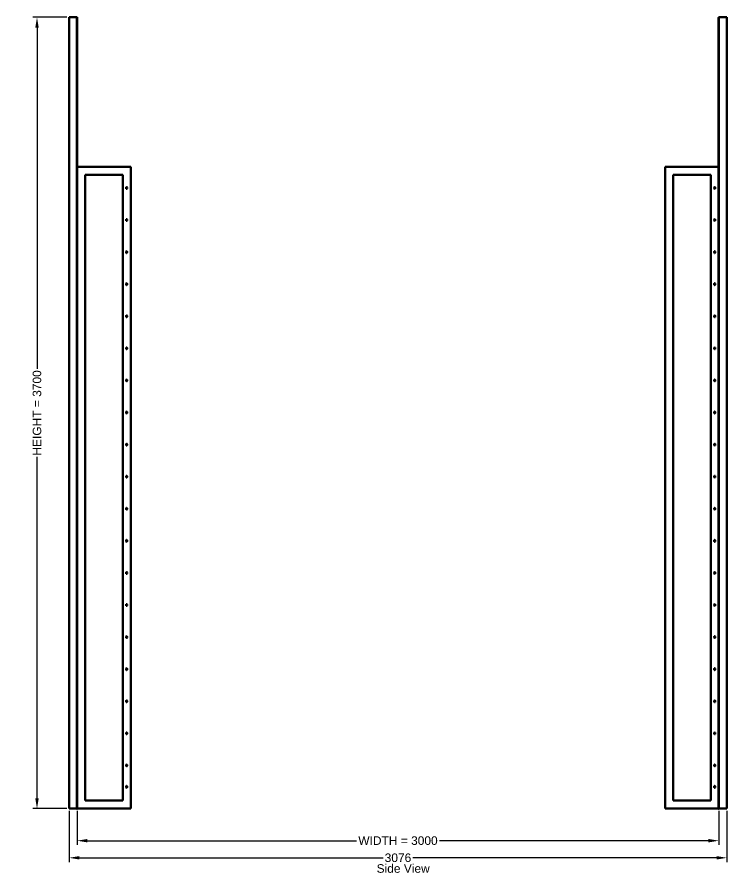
# Model space of a CAD drawing. Header units: millimetres. Extents: x 1091 to 14628, y 360 to 10440.
# Drawn here: x 1091 to 4410, y 6223 to 10225 of the extents above; entities that cross this region are included whole.
import ezdxf

# ---------------------------------------------------------------- set-up
doc = ezdxf.new("R2010")
doc.units = ezdxf.units.MM
doc.linetypes.add('Hidden', pattern=[15, 5, -3, 5, -2])
for name, color, linetype, lineweight in [('Default', 7, 'Continuous', 50), ('HiddenEdges', 2, 'Hidden', 15), ('Silhouettes', 7, 'Continuous', 50)]:
    doc.layers.add(name, color=color, linetype=linetype, lineweight=lineweight)
doc.layers.add('Dimension', color=7, linetype='Continuous', lineweight=50, true_color=0x6495ed)
doc.styles.add('Default', font='arial.ttf')
doc.dimstyles.get("Standard").update_dxf_attribs({"dimtxt": 0.18, "dimasz": 0.18, "dimexe": 0.18, "dimexo": 0.0625, "dimgap": 0.09, "dimtad": 0, "dimtih": 1, "dimtoh": 1, "dimdec": 4, "dimzin": 0, "dimdsep": 46, "dimtxsty": 'Standard', "dimcen": 0.09, "dimadec": 0, "dimazin": 0, "dimtfac": 1, "dimtdec": 4, "dimtofl": 0, "dimtmove": 0, "dimatfit": 3, "dimfxl": 1, "dimtolj": 1, "dimtzin": 0, "dimarcsym": 0})

# ---------------------------------------------------------------- blocks, each defined once
blk = doc.blocks.new('Left')
at = {"layer": 'HiddenEdges'}
for points in [[(-1536.8, -1848.2, 0), (-1536.8, 1849.4, 0)], [(-1500, 1849.4, 0), (-1536.8, 1849.4, 0)], [(1536.8, 1849.4, 0), (1500, 1849.4, 0)], [(1536.8, -1848.2, 0), (1536.8, 1849.4, 0)], [(-1536.8, 1835.6, 0), (-1538, 1835.6, 0)], [(1538, 1835.6, 0), (1536.8, 1835.6, 0)], [(-1498.8, -1848.2, 0), (-1498.8, 1149.4, 0)], [(-1251.2, 1149.4, 0), (-1498.8, 1149.4, 0)], [(-1251.2, -349.4, 0), (-1251.2, 1149.4, 0)], [(-1251.2, -1848.2, 0), (-1251.2, 1149.4, 0)], [(-1250, -1849.4, 0), (-1250, 1150.6, 0)], [(1251.2, -1848.2, 0), (1251.2, 1149.4, 0)], [(1498.8, 1149.4, 0), (1251.2, 1149.4, 0)], [(-1251.2, -1848.2, 0), (-1251.2, -349.4, 0)], [(-1536.8, -1834.4, 0), (-1538, -1834.4, 0)], [(1538, -1834.4, 0), (1536.8, -1834.4, 0)], [(-1500, -1848.2, 0), (-1536.8, -1848.2, 0)], [(-1251.2, -1848.2, 0), (-1498.8, -1848.2, 0)], [(1498.8, -1848.2, 0), (1251.2, -1848.2, 0)], [(1536.8, -1848.2, 0), (1500, -1848.2, 0)]]:
    blk.add_polyline3d(points, dxfattribs=at)
at = {"layer": 'Silhouettes'}
for points in [[(-1271, 1054.4), (-1270.7, 1055.4)], [(-1271, 1049.4), (-1270.7, 1048.4)], [(-1270.7, 1048.4), (-1270, 1047.7)], [(-1269, 1047.4), (-1268, 1047.7)], [(-1268, 1056.1), (-1267.3, 1055.4)], [(-1267.3, 1055.4), (-1267, 1054.4)], [(-1267.3, 1048.4), (-1267, 1049.4)], [(1479, 1054.4), (1479.3, 1055.4)], [(1479, 1049.4), (1479, 1054.4)], [(1479, 1049.4), (1479.3, 1048.4)], [(1479.3, 1048.4), (1480, 1047.7)], [(1480, 1047.7), (1481, 1047.4)], [(1481, 1047.4), (1482, 1047.7)], [(1482, 1056.1), (1482.7, 1055.4)], [(1482, 1047.7), (1482.7, 1048.4)], [(1482.7, 1055.4), (1483, 1054.4)], [(1482.7, 1048.4), (1483, 1049.4)], [(1483, 1049.4), (1483, 1054.4)], [(-1271, 899.4), (-1270.7, 898.4)], [(-1270.7, 898.4), (-1270, 897.7)], [(-1269, 897.4), (-1268, 897.7)], [(-1268, 906.1), (-1267.3, 905.4)], [(-1267.3, 905.4), (-1267, 904.4)], [(1479, 904.4), (1479.3, 905.4)], [(1479, 899.4), (1479, 904.4)], [(1479, 899.4), (1479.3, 898.4)], [(1479.3, 898.4), (1480, 897.7)], [(1480, 897.7), (1481, 897.4)], [(1481, 897.4), (1482, 897.7)], [(1482, 906.1), (1482.7, 905.4)], [(1482, 897.7), (1482.7, 898.4)], [(1482.7, 905.4), (1483, 904.4)], [(1483, 899.4), (1483, 904.4)], [(-1271, 749.4), (-1270.7, 748.4)], [(-1270.7, 748.4), (-1270, 747.7)], [(-1269, 747.4), (-1268, 747.7)], [(-1268, 756.1), (-1267.3, 755.4)], [(-1267.3, 755.4), (-1267, 754.4)], [(1479, 754.4), (1479.3, 755.4)], [(1479, 749.4), (1479, 754.4)], [(1479, 749.4), (1479.3, 748.4)], [(1479.3, 748.4), (1480, 747.7)], [(1480, 747.7), (1481, 747.4)], [(1481, 747.4), (1482, 747.7)], [(1482, 756.1), (1482.7, 755.4)], [(1482, 747.7), (1482.7, 748.4)], [(1482.7, 755.4), (1483, 754.4)], [(1483, 749.4), (1483, 754.4)], [(-1270.7, 605.4), (-1270, 606.1)], [(-1270, 606.1), (-1269, 606.4)], [(-1269, 606.4), (-1268, 606.1)], [(-1267.3, 605.4), (-1267, 604.4)], [(1479, 604.4), (1479.3, 605.4)], [(1479, 599.4), (1479, 604.4)], [(1480, 606.1), (1481, 606.4)], [(1481, 606.4), (1482, 606.1)], [(1482.7, 605.4), (1483, 604.4)], [(1483, 599.4), (1483, 604.4)], [(-1271, 599.4), (-1270.7, 598.4)], [(-1270.7, 598.4), (-1270, 597.7)], [(-1269, 597.4), (-1268, 597.7)], [(1479, 599.4), (1479.3, 598.4)], [(1479.3, 598.4), (1480, 597.7)], [(1480, 597.7), (1481, 597.4)], [(1481, 597.4), (1482, 597.7)], [(1482, 597.7), (1482.7, 598.4)], [(-1271, 454.4), (-1270.7, 455.4)], [(-1271, 449.4), (-1270.7, 448.4)], [(-1270.7, 455.4), (-1270, 456.1)], [(-1270.7, 448.4), (-1270, 447.7)], [(-1270, 456.1), (-1269, 456.4)], [(-1269, 456.4), (-1268, 456.1)], [(-1269, 447.4), (-1268, 447.7)], [(-1268, 456.1), (-1267.3, 455.4)], [(-1268, 447.7), (-1267.3, 448.4)], [(-1267.3, 455.4), (-1267, 454.4)], [(-1267.3, 448.4), (-1267, 449.4)], [(1479, 454.4), (1479.3, 455.4)], [(1479, 449.4), (1479, 454.4)], [(1479, 449.4), (1479.3, 448.4)], [(1479.3, 455.4), (1480, 456.1)], [(1480, 456.1), (1481, 456.4)], [(1480, 447.7), (1481, 447.4)], [(1481, 456.4), (1482, 456.1)], [(1481, 447.4), (1482, 447.7)], [(1482.7, 455.4), (1483, 454.4)], [(1482.7, 448.4), (1483, 449.4)], [(1483, 449.4), (1483, 454.4)], [(-1271, 299.4), (-1270.7, 298.4)], [(-1269, 297.4), (-1268, 297.7)], [(-1268, 306.1), (-1267.3, 305.4)], [(-1268, 297.7), (-1267.3, 298.4)], [(-1267.3, 305.4), (-1267, 304.4)], [(1479, 304.4), (1479.3, 305.4)], [(1479, 299.4), (1479, 304.4)], [(1479, 299.4), (1479.3, 298.4)], [(1480, 297.7), (1481, 297.4)], [(1481, 297.4), (1482, 297.7)], [(1482, 306.1), (1482.7, 305.4)], [(1482, 297.7), (1482.7, 298.4)], [(1482.7, 305.4), (1483, 304.4)], [(1483, 299.4), (1483, 304.4)], [(-1271, 149.4), (-1270.7, 148.4)], [(-1270.7, 155.4), (-1270, 156.1)], [(-1270.7, 148.4), (-1270, 147.7)], [(-1269, 156.4), (-1268, 156.1)], [(-1268, 156.1), (-1267.3, 155.4)], [(-1268, 147.7), (-1267.3, 148.4)], [(-1267.3, 155.4), (-1267, 154.4)], [(1479, 154.4), (1479.3, 155.4)], [(1479, 149.4), (1479, 154.4)], [(1479, 149.4), (1479.3, 148.4)], [(1479.3, 155.4), (1480, 156.1)], [(1480, 156.1), (1481, 156.4)], [(1480, 147.7), (1481, 147.4)], [(1482, 156.1), (1482.7, 155.4)], [(1482.7, 155.4), (1483, 154.4)], [(1483, 149.4), (1483, 154.4)], [(-1271, 4.4), (-1270.7, 5.4)], [(-1270.7, 5.4), (-1270, 6.1)], [(-1269, 6.4), (-1268, 6.1)], [(-1267.3, 5.4), (-1267, 4.4)], [(1479, 4.4), (1479.3, 5.4)], [(1479, -0.6), (1479, 4.4)], [(1479.3, 5.4), (1480, 6.1)], [(1480, 6.1), (1481, 6.4)], [(1482, 6.1), (1482.7, 5.4)], [(1482.7, 5.4), (1483, 4.4)], [(1483, -0.6), (1483, 4.4)], [(-1271, -0.6), (-1270.7, -1.6)], [(-1270.7, -1.6), (-1270, -2.3)], [(-1269, -2.6), (-1268, -2.3)], [(-1268, -2.3), (-1267.3, -1.6)], [(1479, -0.6), (1479.3, -1.6)], [(1481, -2.6), (1482, -2.3)], [(-1271, -150.6), (-1270.7, -151.6)], [(-1270.7, -144.6), (-1270, -143.9)], [(-1270.7, -151.6), (-1270, -152.3)], [(-1270, -143.9), (-1269, -143.6)], [(-1269, -152.6), (-1268, -152.3)], [(-1268, -143.9), (-1267.3, -144.6)], [(-1268, -152.3), (-1267.3, -151.6)], [(-1267.3, -144.6), (-1267, -145.6)], [(1479, -145.6), (1479.3, -144.6)], [(1479, -150.6), (1479, -145.6)], [(1479, -150.6), (1479.3, -151.6)], [(1479.3, -144.6), (1480, -143.9)], [(1481, -143.6), (1482, -143.9)], [(1481, -152.6), (1482, -152.3)], [(1482.7, -144.6), (1483, -145.6)], [(1483, -150.6), (1483, -145.6)], [(-1271, -300.6), (-1270.7, -301.6)], [(-1270.7, -294.6), (-1270, -293.9)], [(-1270.7, -301.6), (-1270, -302.3)], [(-1270, -293.9), (-1269, -293.6)], [(-1269, -302.6), (-1268, -302.3)], [(-1268, -293.9), (-1267.3, -294.6)], [(-1268, -302.3), (-1267.3, -301.6)], [(-1267.3, -294.6), (-1267, -295.6)], [(1479, -295.6), (1479.3, -294.6)], [(1479, -300.6), (1479, -295.6)], [(1479, -300.6), (1479.3, -301.6)], [(1479.3, -294.6), (1480, -293.9)], [(1481, -293.6), (1482, -293.9)], [(1481, -302.6), (1482, -302.3)], [(1482.7, -294.6), (1483, -295.6)], [(1483, -300.6), (1483, -295.6)], [(-1271, -450.6), (-1270.7, -451.6)], [(-1270.7, -444.6), (-1270, -443.9)], [(-1270, -443.9), (-1269, -443.6)], [(-1270, -452.3), (-1269, -452.6)], [(-1269, -452.6), (-1268, -452.3)], [(-1268, -443.9), (-1267.3, -444.6)], [(-1268, -452.3), (-1267.3, -451.6)], [(-1267.3, -444.6), (-1267, -445.6)], [(1479, -445.6), (1479.3, -444.6)], [(1479, -450.6), (1479, -445.6)], [(1479, -450.6), (1479.3, -451.6)], [(1479.3, -444.6), (1480, -443.9)], [(1479.3, -451.6), (1480, -452.3)], [(1480, -452.3), (1481, -452.6)], [(1481, -443.6), (1482, -443.9)], [(1481, -452.6), (1482, -452.3)], [(1482, -452.3), (1482.7, -451.6)], [(1482.7, -444.6), (1483, -445.6)], [(1483, -450.6), (1483, -445.6)], [(-1270.7, -594.6), (-1270, -593.9)], [(-1270, -593.9), (-1269, -593.6)], [(-1268, -593.9), (-1267.3, -594.6)], [(-1267.3, -594.6), (-1267, -595.6)], [(1479, -595.6), (1479.3, -594.6)], [(1479, -600.6), (1479, -595.6)], [(1479.3, -594.6), (1480, -593.9)], [(1481, -593.6), (1482, -593.9)], [(1482.7, -594.6), (1483, -595.6)], [(1483, -600.6), (1483, -595.6)], [(-1271, -600.6), (-1270.7, -601.6)], [(-1270, -602.3), (-1269, -602.6)], [(-1269, -602.6), (-1268, -602.3)], [(-1268, -602.3), (-1267.3, -601.6)], [(1479, -600.6), (1479.3, -601.6)], [(1479.3, -601.6), (1480, -602.3)], [(1480, -602.3), (1481, -602.6)], [(1481, -602.6), (1482, -602.3)], [(1482, -602.3), (1482.7, -601.6)], [(-1271, -750.6), (-1270.7, -751.6)], [(-1270.7, -744.6), (-1270, -743.9)], [(-1270.7, -751.6), (-1270, -752.3)], [(-1270, -743.9), (-1269, -743.6)], [(-1270, -752.3), (-1269, -752.6)], [(-1269, -752.6), (-1268, -752.3)], [(-1268, -743.9), (-1267.3, -744.6)], [(-1268, -752.3), (-1267.3, -751.6)], [(1479, -750.6), (1479, -745.6)], [(1479, -750.6), (1479.3, -751.6)], [(1479.3, -744.6), (1480, -743.9)], [(1480, -752.3), (1481, -752.6)], [(1481, -743.6), (1482, -743.9)], [(1481, -752.6), (1482, -752.3)], [(1482.7, -744.6), (1483, -745.6)], [(1483, -750.6), (1483, -745.6)], [(-1270.7, -894.6), (-1270, -893.9)], [(-1270.7, -901.6), (-1270, -902.3)], [(-1270, -902.3), (-1269, -902.6)], [(-1269, -893.6), (-1268, -893.9)], [(-1268, -893.9), (-1267.3, -894.6)], [(-1268, -902.3), (-1267.3, -901.6)], [(-1267.3, -894.6), (-1267, -895.6)], [(1479, -895.6), (1479.3, -894.6)], [(1479, -900.6), (1479, -895.6)], [(1479, -900.6), (1479.3, -901.6)], [(1480, -902.3), (1481, -902.6)], [(1482.7, -894.6), (1483, -895.6)], [(1483, -900.6), (1483, -895.6)], [(-1270.7, -1044.6), (-1270, -1043.9)], [(-1270.7, -1051.6), (-1270, -1052.3)], [(-1269, -1043.6), (-1268, -1043.9)], [(-1269, -1052.6), (-1268, -1052.3)], [(-1268, -1043.9), (-1267.3, -1044.6)], [(-1268, -1052.3), (-1267.3, -1051.6)], [(-1267.3, -1044.6), (-1267, -1045.6)], [(1479, -1045.6), (1479.3, -1044.6)], [(1479, -1050.6), (1479, -1045.6)], [(1479, -1050.6), (1479.3, -1051.6)], [(1479.3, -1044.6), (1480, -1043.9)], [(1481, -1052.6), (1482, -1052.3)], [(1482.7, -1044.6), (1483, -1045.6)], [(1483, -1050.6), (1483, -1045.6)], [(-1270, -1193.9), (-1269, -1193.6)], [(-1268, -1193.9), (-1267.3, -1194.6)], [(-1267.3, -1194.6), (-1267, -1195.6)], [(1479, -1195.6), (1479.3, -1194.6)], [(1479, -1200.6), (1479, -1195.6)], [(1479.3, -1194.6), (1480, -1193.9)], [(1481, -1193.6), (1482, -1193.9)], [(1482.7, -1194.6), (1483, -1195.6)], [(1483, -1200.6), (1483, -1195.6)], [(-1271, -1200.6), (-1270.7, -1201.6)], [(-1270.7, -1201.6), (-1270, -1202.3)], [(-1269, -1202.6), (-1268, -1202.3)], [(1479, -1200.6), (1479.3, -1201.6)], [(1481, -1202.6), (1482, -1202.3)], [(1482, -1202.3), (1482.7, -1201.6)], [(-1271, -1350.6), (-1270.7, -1351.6)], [(-1270.7, -1344.6), (-1270, -1343.9)], [(-1270.7, -1351.6), (-1270, -1352.3)], [(-1269, -1343.6), (-1268, -1343.9)], [(-1269, -1352.6), (-1268, -1352.3)], [(-1268, -1343.9), (-1267.3, -1344.6)], [(-1268, -1352.3), (-1267.3, -1351.6)], [(1479, -1350.6), (1479, -1345.6)], [(1479, -1350.6), (1479.3, -1351.6)], [(1479.3, -1344.6), (1480, -1343.9)], [(1481, -1352.6), (1482, -1352.3)], [(1482.7, -1344.6), (1483, -1345.6)], [(1483, -1350.6), (1483, -1345.6)], [(-1271, -1500.6), (-1270.7, -1501.6)], [(-1270.7, -1494.6), (-1270, -1493.9)], [(-1270.7, -1501.6), (-1270, -1502.3)], [(-1270, -1502.3), (-1269, -1502.6)], [(-1269, -1493.6), (-1268, -1493.9)], [(-1268, -1493.9), (-1267.3, -1494.6)], [(-1268, -1502.3), (-1267.3, -1501.6)], [(-1267.3, -1494.6), (-1267, -1495.6)], [(1479, -1495.6), (1479.3, -1494.6)], [(1479, -1500.6), (1479, -1495.6)], [(1479, -1500.6), (1479.3, -1501.6)], [(1479.3, -1494.6), (1480, -1493.9)], [(1480, -1502.3), (1481, -1502.6)], [(1482.7, -1494.6), (1483, -1495.6)], [(1483, -1500.6), (1483, -1495.6)], [(-1271, -1650.6), (-1270.7, -1651.6)], [(-1270.7, -1644.6), (-1270, -1643.9)], [(-1270.7, -1651.6), (-1270, -1652.3)], [(-1270, -1643.9), (-1269, -1643.6)], [(-1270, -1652.3), (-1269, -1652.6)], [(-1269, -1643.6), (-1268, -1643.9)], [(-1269, -1652.6), (-1268, -1652.3)], [(-1268, -1643.9), (-1267.3, -1644.6)], [(-1268, -1652.3), (-1267.3, -1651.6)], [(1479, -1650.6), (1479, -1645.6)], [(1479, -1650.6), (1479.3, -1651.6)], [(1481, -1652.6), (1482, -1652.3)], [(1482.7, -1644.6), (1483, -1645.6)], [(1483, -1650.6), (1483, -1645.6)], [(-1271, -1750.6), (-1270.7, -1751.6)], [(-1270.7, -1744.6), (-1270, -1743.9)], [(-1270.7, -1751.6), (-1270, -1752.3)], [(-1270, -1743.9), (-1269, -1743.6)], [(-1270, -1752.3), (-1269, -1752.6)], [(-1269, -1743.6), (-1268, -1743.9)], [(-1269, -1752.6), (-1268, -1752.3)], [(-1268, -1743.9), (-1267.3, -1744.6)], [(-1268, -1752.3), (-1267.3, -1751.6)], [(-1267.3, -1744.6), (-1267, -1745.6)], [(1479, -1745.6), (1479.3, -1744.6)], [(1479, -1750.6), (1479, -1745.6)], [(1479, -1750.6), (1479.3, -1751.6)], [(1479.3, -1744.6), (1480, -1743.9)], [(1480, -1752.3), (1481, -1752.6)], [(1481, -1743.6), (1482, -1743.9)], [(1481, -1752.6), (1482, -1752.3)], [(1482, -1752.3), (1482.7, -1751.6)], [(1482.7, -1744.6), (1483, -1745.6)], [(1483, -1750.6), (1483, -1745.6)]]:
    blk.add_lwpolyline(points, dxfattribs=at)
for points in [[(-1538, -1849.4, 0), (-1538, 1850.6, 0)], [(-1538, 1850.6, 0), (-1500, 1850.6, 0)], [(-1501.2, 1849.4, 0), (-1500, 1849.4, 0)], [(-1501.2, -1850.6, 0), (-1501.2, 1849.4, 0)], [(-1500, -1619.3, 0), (-1500, 1850.6, 0)], [(1498.8, 1849.4, 0), (1500, 1849.4, 0)], [(1498.8, -1850.6, 0), (1498.8, 1849.4, 0)], [(1500, 1850.6, 0), (1538, 1850.6, 0)], [(1500, -1734.9, 0), (1500, 1850.6, 0)], [(1538, -1849.4, 0), (1538, 1850.6, 0)], [(-1500, 1150.6, 0), (-1250, 1150.6, 0)], [(-1250, -349.4, 0), (-1250, 1150.6, 0)], [(1250, 1150.6, 0), (1500, 1150.6, 0)], [(1250, -1849.4, 0), (1250, 1150.6, 0)], [(-1463.2, 1113.8, 0), (-1286.8, 1113.8, 0)], [(-1463.2, -1812.6, 0), (-1463.2, 1113.8, 0)], [(-1286.8, -349.4, 0), (-1286.8, 1113.8, 0)], [(1286.8, 1113.8, 0), (1463.2, 1113.8, 0)], [(1286.8, -1812.6, 0), (1286.8, 1113.8, 0)], [(1463.2, -349.4, 0), (1463.2, 1113.8, 0)], [(-1271, 1049.4, 0), (-1271, 1054.4, 0)], [(-1270.7, 1055.4, 0), (-1270, 1056.1, 0)], [(-1270, 1056.1, 0), (-1269, 1056.4, 0)], [(-1270, 1047.7, 0), (-1269, 1047.4, 0)], [(-1269, 1056.4, 0), (-1268, 1056.1, 0)], [(-1268, 1047.7, 0), (-1267.3, 1048.4, 0)], [(-1267, 1049.4, 0), (-1267, 1054.4, 0)], [(1479.3, 1055.4, 0), (1480, 1056.1, 0)], [(1480, 1056.1, 0), (1481, 1056.4, 0)], [(1481, 1056.4, 0), (1482, 1056.1, 0)], [(-1271, 904.4, 0), (-1270.7, 905.4, 0)], [(-1271, 899.4, 0), (-1271, 904.4, 0)], [(-1270.7, 905.4, 0), (-1270, 906.1, 0)], [(-1270, 906.1, 0), (-1269, 906.4, 0)], [(-1270, 897.7, 0), (-1269, 897.4, 0)], [(-1269, 906.4, 0), (-1268, 906.1, 0)], [(-1268, 897.7, 0), (-1267.3, 898.4, 0)], [(-1267.3, 898.4, 0), (-1267, 899.4, 0)], [(-1267, 899.4, 0), (-1267, 904.4, 0)], [(1479.3, 905.4, 0), (1480, 906.1, 0)], [(1480, 906.1, 0), (1481, 906.4, 0)], [(1481, 906.4, 0), (1482, 906.1, 0)], [(1482.7, 898.4, 0), (1483, 899.4, 0)], [(-1271, 754.4, 0), (-1270.7, 755.4, 0)], [(-1271, 749.4, 0), (-1271, 754.4, 0)], [(-1270.7, 755.4, 0), (-1270, 756.1, 0)], [(-1270, 756.1, 0), (-1269, 756.4, 0)], [(-1270, 747.7, 0), (-1269, 747.4, 0)], [(-1269, 756.4, 0), (-1268, 756.1, 0)], [(-1268, 747.7, 0), (-1267.3, 748.4, 0)], [(-1267.3, 748.4, 0), (-1267, 749.4, 0)], [(-1267, 749.4, 0), (-1267, 754.4, 0)], [(1479.3, 755.4, 0), (1480, 756.1, 0)], [(1480, 756.1, 0), (1481, 756.4, 0)], [(1481, 756.4, 0), (1482, 756.1, 0)], [(1482.7, 748.4, 0), (1483, 749.4, 0)], [(-1271, 604.4, 0), (-1270.7, 605.4, 0)], [(-1271, 599.4, 0), (-1271, 604.4, 0)], [(-1268, 606.1, 0), (-1267.3, 605.4, 0)], [(-1267, 599.4, 0), (-1267, 604.4, 0)], [(1479.3, 605.4, 0), (1480, 606.1, 0)], [(1482, 606.1, 0), (1482.7, 605.4, 0)], [(-1270, 597.7, 0), (-1269, 597.4, 0)], [(-1268, 597.7, 0), (-1267.3, 598.4, 0)], [(-1267.3, 598.4, 0), (-1267, 599.4, 0)], [(1482.7, 598.4, 0), (1483, 599.4, 0)], [(-1271, 449.4, 0), (-1271, 454.4, 0)], [(-1270, 447.7, 0), (-1269, 447.4, 0)], [(-1267, 449.4, 0), (-1267, 454.4, 0)], [(1479.3, 448.4, 0), (1480, 447.7, 0)], [(1482, 456.1, 0), (1482.7, 455.4, 0)], [(1482, 447.7, 0), (1482.7, 448.4, 0)], [(-1271, 304.4, 0), (-1270.7, 305.4, 0)], [(-1271, 299.4, 0), (-1271, 304.4, 0)], [(-1270.7, 305.4, 0), (-1270, 306.1, 0)], [(-1270.7, 298.4, 0), (-1270, 297.7, 0)], [(-1270, 306.1, 0), (-1269, 306.4, 0)], [(-1270, 297.7, 0), (-1269, 297.4, 0)], [(-1269, 306.4, 0), (-1268, 306.1, 0)], [(-1267.3, 298.4, 0), (-1267, 299.4, 0)], [(-1267, 299.4, 0), (-1267, 304.4, 0)], [(1479.3, 305.4, 0), (1480, 306.1, 0)], [(1479.3, 298.4, 0), (1480, 297.7, 0)], [(1480, 306.1, 0), (1481, 306.4, 0)], [(1481, 306.4, 0), (1482, 306.1, 0)], [(1482.7, 298.4, 0), (1483, 299.4, 0)], [(-1271, 154.4, 0), (-1270.7, 155.4, 0)], [(-1271, 149.4, 0), (-1271, 154.4, 0)], [(-1270, 156.1, 0), (-1269, 156.4, 0)], [(-1270, 147.7, 0), (-1269, 147.4, 0)], [(-1269, 147.4, 0), (-1268, 147.7, 0)], [(-1267.3, 148.4, 0), (-1267, 149.4, 0)], [(-1267, 149.4, 0), (-1267, 154.4, 0)], [(1479.3, 148.4, 0), (1480, 147.7, 0)], [(1481, 156.4, 0), (1482, 156.1, 0)], [(1481, 147.4, 0), (1482, 147.7, 0)], [(1482, 147.7, 0), (1482.7, 148.4, 0)], [(1482.7, 148.4, 0), (1483, 149.4, 0)], [(-1271, -0.6, 0), (-1271, 4.4, 0)], [(-1270, 6.1, 0), (-1269, 6.4, 0)], [(-1268, 6.1, 0), (-1267.3, 5.4, 0)], [(-1267, -0.6, 0), (-1267, 4.4, 0)], [(1481, 6.4, 0), (1482, 6.1, 0)], [(-1270, -2.3, 0), (-1269, -2.6, 0)], [(-1267.3, -1.6, 0), (-1267, -0.6, 0)], [(1479.3, -1.6, 0), (1480, -2.3, 0)], [(1480, -2.3, 0), (1481, -2.6, 0)], [(1482, -2.3, 0), (1482.7, -1.6, 0)], [(1482.7, -1.6, 0), (1483, -0.6, 0)], [(-1271, -145.6, 0), (-1270.7, -144.6, 0)], [(-1271, -150.6, 0), (-1271, -145.6, 0)], [(-1270, -152.3, 0), (-1269, -152.6, 0)], [(-1269, -143.6, 0), (-1268, -143.9, 0)], [(-1267.3, -151.6, 0), (-1267, -150.6, 0)], [(-1267, -150.6, 0), (-1267, -145.6, 0)], [(1479.3, -151.6, 0), (1480, -152.3, 0)], [(1480, -143.9, 0), (1481, -143.6, 0)], [(1480, -152.3, 0), (1481, -152.6, 0)], [(1482, -143.9, 0), (1482.7, -144.6, 0)], [(1482, -152.3, 0), (1482.7, -151.6, 0)], [(1482.7, -151.6, 0), (1483, -150.6, 0)], [(-1271, -295.6, 0), (-1270.7, -294.6, 0)], [(-1271, -300.6, 0), (-1271, -295.6, 0)], [(-1270, -302.3, 0), (-1269, -302.6, 0)], [(-1269, -293.6, 0), (-1268, -293.9, 0)], [(-1267.3, -301.6, 0), (-1267, -300.6, 0)], [(-1267, -300.6, 0), (-1267, -295.6, 0)], [(1479.3, -301.6, 0), (1480, -302.3, 0)], [(1480, -293.9, 0), (1481, -293.6, 0)], [(1480, -302.3, 0), (1481, -302.6, 0)], [(1482, -293.9, 0), (1482.7, -294.6, 0)], [(1482, -302.3, 0), (1482.7, -301.6, 0)], [(1482.7, -301.6, 0), (1483, -300.6, 0)], [(-1286.8, -1812.6, 0), (-1286.8, -349.4, 0)], [(-1250, -1849.4, 0), (-1250, -349.4, 0)], [(1463.2, -1812.6, 0), (1463.2, -349.4, 0)], [(-1271, -445.6, 0), (-1270.7, -444.6, 0)], [(-1271, -450.6, 0), (-1271, -445.6, 0)], [(-1270.7, -451.6, 0), (-1270, -452.3, 0)], [(-1269, -443.6, 0), (-1268, -443.9, 0)], [(-1267.3, -451.6, 0), (-1267, -450.6, 0)], [(-1267, -450.6, 0), (-1267, -445.6, 0)], [(1480, -443.9, 0), (1481, -443.6, 0)], [(1482, -443.9, 0), (1482.7, -444.6, 0)], [(1482.7, -451.6, 0), (1483, -450.6, 0)], [(-1271, -595.6, 0), (-1270.7, -594.6, 0)], [(-1271, -600.6, 0), (-1271, -595.6, 0)], [(-1269, -593.6, 0), (-1268, -593.9, 0)], [(-1267, -600.6, 0), (-1267, -595.6, 0)], [(1480, -593.9, 0), (1481, -593.6, 0)], [(1482, -593.9, 0), (1482.7, -594.6, 0)], [(-1270.7, -601.6, 0), (-1270, -602.3, 0)], [(-1267.3, -601.6, 0), (-1267, -600.6, 0)], [(1482.7, -601.6, 0), (1483, -600.6, 0)], [(-1271, -745.6, 0), (-1270.7, -744.6, 0)], [(-1271, -750.6, 0), (-1271, -745.6, 0)], [(-1269, -743.6, 0), (-1268, -743.9, 0)], [(-1267.3, -744.6, 0), (-1267, -745.6, 0)], [(-1267.3, -751.6, 0), (-1267, -750.6, 0)], [(-1267, -750.6, 0), (-1267, -745.6, 0)], [(1479, -745.6, 0), (1479.3, -744.6, 0)], [(1479.3, -751.6, 0), (1480, -752.3, 0)], [(1480, -743.9, 0), (1481, -743.6, 0)], [(1482, -743.9, 0), (1482.7, -744.6, 0)], [(1482, -752.3, 0), (1482.7, -751.6, 0)], [(1482.7, -751.6, 0), (1483, -750.6, 0)], [(-1271, -895.6, 0), (-1270.7, -894.6, 0)], [(-1271, -900.6, 0), (-1271, -895.6, 0)], [(-1271, -900.6, 0), (-1270.7, -901.6, 0)], [(-1270, -893.9, 0), (-1269, -893.6, 0)], [(-1269, -902.6, 0), (-1268, -902.3, 0)], [(-1267.3, -901.6, 0), (-1267, -900.6, 0)], [(-1267, -900.6, 0), (-1267, -895.6, 0)], [(1479.3, -894.6, 0), (1480, -893.9, 0)], [(1479.3, -901.6, 0), (1480, -902.3, 0)], [(1480, -893.9, 0), (1481, -893.6, 0)], [(1481, -893.6, 0), (1482, -893.9, 0)], [(1481, -902.6, 0), (1482, -902.3, 0)], [(1482, -893.9, 0), (1482.7, -894.6, 0)], [(1482, -902.3, 0), (1482.7, -901.6, 0)], [(1482.7, -901.6, 0), (1483, -900.6, 0)], [(-1271, -1045.6, 0), (-1270.7, -1044.6, 0)], [(-1271, -1050.6, 0), (-1271, -1045.6, 0)], [(-1271, -1050.6, 0), (-1270.7, -1051.6, 0)], [(-1270, -1043.9, 0), (-1269, -1043.6, 0)], [(-1270, -1052.3, 0), (-1269, -1052.6, 0)], [(-1267.3, -1051.6, 0), (-1267, -1050.6, 0)], [(-1267, -1050.6, 0), (-1267, -1045.6, 0)], [(1479.3, -1051.6, 0), (1480, -1052.3, 0)], [(1480, -1043.9, 0), (1481, -1043.6, 0)], [(1480, -1052.3, 0), (1481, -1052.6, 0)], [(1481, -1043.6, 0), (1482, -1043.9, 0)], [(1482, -1043.9, 0), (1482.7, -1044.6, 0)], [(1482, -1052.3, 0), (1482.7, -1051.6, 0)], [(1482.7, -1051.6, 0), (1483, -1050.6, 0)], [(-1271, -1195.6, 0), (-1270.7, -1194.6, 0)], [(-1271, -1200.6, 0), (-1271, -1195.6, 0)], [(-1270.7, -1194.6, 0), (-1270, -1193.9, 0)], [(-1269, -1193.6, 0), (-1268, -1193.9, 0)], [(-1267, -1200.6, 0), (-1267, -1195.6, 0)], [(1480, -1193.9, 0), (1481, -1193.6, 0)], [(1482, -1193.9, 0), (1482.7, -1194.6, 0)], [(-1270, -1202.3, 0), (-1269, -1202.6, 0)], [(-1268, -1202.3, 0), (-1267.3, -1201.6, 0)], [(-1267.3, -1201.6, 0), (-1267, -1200.6, 0)], [(1479.3, -1201.6, 0), (1480, -1202.3, 0)], [(1480, -1202.3, 0), (1481, -1202.6, 0)], [(1482.7, -1201.6, 0), (1483, -1200.6, 0)], [(-1271, -1345.6, 0), (-1270.7, -1344.6, 0)], [(-1271, -1350.6, 0), (-1271, -1345.6, 0)], [(-1270, -1343.9, 0), (-1269, -1343.6, 0)], [(-1270, -1352.3, 0), (-1269, -1352.6, 0)], [(-1267.3, -1344.6, 0), (-1267, -1345.6, 0)], [(-1267.3, -1351.6, 0), (-1267, -1350.6, 0)], [(-1267, -1350.6, 0), (-1267, -1345.6, 0)], [(1479, -1345.6, 0), (1479.3, -1344.6, 0)], [(1479.3, -1351.6, 0), (1480, -1352.3, 0)], [(1480, -1343.9, 0), (1481, -1343.6, 0)], [(1480, -1352.3, 0), (1481, -1352.6, 0)], [(1481, -1343.6, 0), (1482, -1343.9, 0)], [(1482, -1343.9, 0), (1482.7, -1344.6, 0)], [(1482, -1352.3, 0), (1482.7, -1351.6, 0)], [(1482.7, -1351.6, 0), (1483, -1350.6, 0)], [(-1271, -1495.6, 0), (-1270.7, -1494.6, 0)], [(-1271, -1500.6, 0), (-1271, -1495.6, 0)], [(-1270, -1493.9, 0), (-1269, -1493.6, 0)], [(-1269, -1502.6, 0), (-1268, -1502.3, 0)], [(-1267.3, -1501.6, 0), (-1267, -1500.6, 0)], [(-1267, -1500.6, 0), (-1267, -1495.6, 0)], [(1479.3, -1501.6, 0), (1480, -1502.3, 0)], [(1480, -1493.9, 0), (1481, -1493.6, 0)], [(1481, -1493.6, 0), (1482, -1493.9, 0)], [(1481, -1502.6, 0), (1482, -1502.3, 0)], [(1482, -1493.9, 0), (1482.7, -1494.6, 0)], [(1482, -1502.3, 0), (1482.7, -1501.6, 0)], [(1482.7, -1501.6, 0), (1483, -1500.6, 0)], [(-1500, -1850.6, 0), (-1500, -1619.3, 0)], [(-1271, -1645.6, 0), (-1270.7, -1644.6, 0)], [(-1271, -1650.6, 0), (-1271, -1645.6, 0)], [(-1267.3, -1644.6, 0), (-1267, -1645.6, 0)], [(-1267.3, -1651.6, 0), (-1267, -1650.6, 0)], [(-1267, -1650.6, 0), (-1267, -1645.6, 0)], [(1479, -1645.6, 0), (1479.3, -1644.6, 0)], [(1479.3, -1644.6, 0), (1480, -1643.9, 0)], [(1479.3, -1651.6, 0), (1480, -1652.3, 0)], [(1480, -1643.9, 0), (1481, -1643.6, 0)], [(1480, -1652.3, 0), (1481, -1652.6, 0)], [(1481, -1643.6, 0), (1482, -1643.9, 0)], [(1482, -1643.9, 0), (1482.7, -1644.6, 0)], [(1482, -1652.3, 0), (1482.7, -1651.6, 0)], [(1482.7, -1651.6, 0), (1483, -1650.6, 0)], [(-1271, -1745.6, 0), (-1270.7, -1744.6, 0)], [(-1271, -1750.6, 0), (-1271, -1745.6, 0)], [(-1267.3, -1751.6, 0), (-1267, -1750.6, 0)], [(-1267, -1750.6, 0), (-1267, -1745.6, 0)], [(1479.3, -1751.6, 0), (1480, -1752.3, 0)], [(1480, -1743.9, 0), (1481, -1743.6, 0)], [(1482, -1743.9, 0), (1482.7, -1744.6, 0)], [(1482.7, -1751.6, 0), (1483, -1750.6, 0)], [(1500, -1850.6, 0), (1500, -1734.9, 0)], [(-1463.2, -1812.6, 0), (-1286.8, -1812.6, 0)], [(1286.8, -1812.6, 0), (1463.2, -1812.6, 0)], [(-1538, -1849.4, 0), (-1500, -1849.4, 0)], [(-1501.2, -1850.6, 0), (-1500, -1850.6, 0)], [(-1500, -1849.4, 0), (-1250, -1849.4, 0)], [(1250, -1849.4, 0), (1500, -1849.4, 0)], [(1498.8, -1850.6, 0), (1500, -1850.6, 0)], [(1500, -1849.4, 0), (1538, -1849.4, 0)]]:
    blk.add_polyline3d(points, dxfattribs=at)
blk = doc.blocks.new('*D13')
at = {"layer": 'Defpoints', "color": 0}
for p in [(1372, 6524), (4372, 6524), (4372, 6374)]:
    blk.add_point(p, dxfattribs=at)
at = {"layer": 'Dimension', "color": 0, "lineweight": -2}
for p, q in [((1372, 6514), (1372, 6354)), ((4372, 6514), (4372, 6354)), ((1420, 6374), (2678.1, 6374)), ((4324, 6374), (3065.9, 6374))]:
    blk.add_line(p, q, dxfattribs=at)
at = {"layer": 'Dimension', "color": 0}
for points in [[(1420, 6382), (1420, 6366), (1372, 6374)], [(4324, 6366), (4324, 6382), (4372, 6374)]]:
    blk.add_solid(points, dxfattribs=at)
at = {"layer": 'Dimension', "color": 0, "insert": (2872, 6374), "char_height": 40, "attachment_point": 5, "style": 'Default'}
blk.add_mtext('\\A1;WIDTH = 3000', dxfattribs=at)
blk = doc.blocks.new('*D14')
at = {"layer": 'Defpoints', "color": 0}
for p in [(1334, 6524), (4410, 6524), (4410, 6294)]:
    blk.add_point(p, dxfattribs=at)
at = {"layer": 'Dimension', "color": 0, "lineweight": -2}
for p, q in [((1334, 6514), (1334, 6274)), ((4410, 6514), (4410, 6274)), ((1382, 6294), (2802.3, 6294)), ((4362, 6294), (2941.7, 6294))]:
    blk.add_line(p, q, dxfattribs=at)
at = {"layer": 'Dimension', "color": 0}
for points in [[(1382, 6302), (1382, 6286), (1334, 6294)], [(4362, 6286), (4362, 6302), (4410, 6294)]]:
    blk.add_solid(points, dxfattribs=at)
at = {"layer": 'Dimension', "color": 0, "insert": (2872, 6294), "char_height": 40, "attachment_point": 5, "style": 'Default'}
blk.add_mtext('\\A1;3076', dxfattribs=at)
blk = doc.blocks.new('*D15')
at = {"layer": 'Defpoints', "color": 0}
for p in [(1184, 10224), (1334, 10224), (1334, 6524)]:
    blk.add_point(p, dxfattribs=at)
at = {"layer": 'Dimension', "color": 0, "lineweight": -2}
for p, q in [((1324, 10224), (1164, 10224)), ((1184, 10176), (1184, 8580)), ((1184, 6572), (1184, 8168)), ((1324, 6524), (1164, 6524))]:
    blk.add_line(p, q, dxfattribs=at)
at = {"layer": 'Dimension', "color": 0}
for points in [[(1192, 10176), (1176, 10176), (1184, 10224)], [(1176, 6572), (1192, 6572), (1184, 6524)]]:
    blk.add_solid(points, dxfattribs=at)
at = {"layer": 'Dimension', "color": 0, "insert": (1184, 8374), "char_height": 40, "attachment_point": 5, "rotation": 90, "style": 'Default'}
blk.add_mtext('\\A1;HEIGHT = 3700', dxfattribs=at)

msp = doc.modelspace()

# ---------------------------------------------------------------- block references
at = {"layer": 'Default'}
msp.add_blockref('Left', (2872, 8374), dxfattribs=at)

# ---------------------------------------------------------------- texts
at = {"layer": 'Dimension', "style": 'Default'}
msp.add_text('Side View', height=40, dxfattribs=at).set_placement((2772, 6224))

# ---------------------------------------------------------------- dimensions: what is measured, and where the dimension line sits
at = {"layer": 'Dimension'}
dim = msp.add_linear_dim(base=(1184, 10224), p1=(1334, 6524), p2=(1334, 10224), angle=90, text='HEIGHT = <>', dimstyle='Standard', override={"dimscale": 1, "dimtxt": 40, "dimasz": 48, "dimexe": 20, "dimexo": 10, "dimgap": 10, "dimtad": 0, "dimjust": 0, "dimtih": 0, "dimtoh": 0, "dimdec": 3, "dimlfac": 1, "dimzin": 8, "dimlunit": 2, "dimpost": '', "dimtxsty": 'Default', "dimsah": 0, "dimse1": 0, "dimse2": 0, "dimclrt": 0, "dimtol": 0, "dimlim": 0, "dimtp": 0, "dimtm": 0, "dimtfac": 1, "dimtdec": 3, "dimtix": 0, "dimtzin": 8}, dxfattribs=at)
dim.commit()
dim.dimension.update_dxf_attribs({"geometry": '*D15', "text_midpoint": (1184, 8374), "dimtype": 160})
dim = msp.add_linear_dim(base=(4410, 6294), p1=(1334, 6524), p2=(4410, 6524), dimstyle='Standard', override={"dimscale": 1, "dimtxt": 40, "dimasz": 48, "dimexe": 20, "dimexo": 10, "dimgap": 10, "dimtad": 0, "dimjust": 0, "dimtih": 0, "dimtoh": 0, "dimdec": 3, "dimlfac": 1, "dimzin": 8, "dimlunit": 2, "dimpost": '', "dimtxsty": 'Default', "dimsah": 0, "dimse1": 0, "dimse2": 0, "dimclrt": 0, "dimtol": 0, "dimlim": 0, "dimtp": 0, "dimtm": 0, "dimtfac": 1, "dimtdec": 3, "dimtix": 0, "dimtzin": 8}, dxfattribs=at)
dim.commit()
dim.dimension.update_dxf_attribs({"geometry": '*D14', "text_midpoint": (2872, 6294), "dimtype": 160})
dim = msp.add_linear_dim(base=(4372, 6374), p1=(1372, 6524), p2=(4372, 6524), text='WIDTH = <>', dimstyle='Standard', override={"dimscale": 1, "dimtxt": 40, "dimasz": 48, "dimexe": 20, "dimexo": 10, "dimgap": 10, "dimtad": 0, "dimjust": 0, "dimtih": 0, "dimtoh": 0, "dimdec": 3, "dimlfac": 1, "dimzin": 8, "dimlunit": 2, "dimpost": '', "dimtxsty": 'Default', "dimsah": 0, "dimse1": 0, "dimse2": 0, "dimclrt": 0, "dimtol": 0, "dimlim": 0, "dimtp": 0, "dimtm": 0, "dimtfac": 1, "dimtdec": 3, "dimtix": 0, "dimtzin": 8}, dxfattribs=at)
dim.commit()
dim.dimension.update_dxf_attribs({"geometry": '*D13', "text_midpoint": (2872, 6374), "dimtype": 160})

doc.saveas('drawing.dxf')
